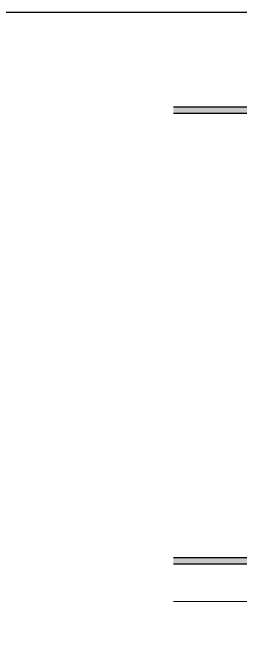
# Model space of a CAD drawing. Header units: millimetres. Extents: x 11902 to 12193, y 9935 to 10135.
# Drawn here: x 12149.52 to 12156.57, y 10055.46 to 10074.62 of the extents above; entities that cross this region are included whole.
import ezdxf

# ---------------------------------------------------------------- set-up
doc = ezdxf.new("R2010")
doc.units = ezdxf.units.MM
doc.layers.add('0-HATCH', color=7, linetype='Continuous')
doc.layers.add('01-MUROS', color=7, linetype='Continuous')
doc.layers.add('06-SOLADOS', color=252, linetype='Continuous', lineweight=25)

msp = doc.modelspace()

# ---------------------------------------------------------------- hatches: boundary and pattern name
at = {"layer": '01-MUROS'}
h = msp.add_hatch(color=253, dxfattribs=at)
h.dxf.hatch_style = 1
h.paths.add_polyline_path([(12154.494, 10057.8003), (12154.494, 10057.6003), (12157.6633, 10057.6003), (12157.6633, 10058.4003), (12157.4633, 10058.4003), (12157.4633, 10057.8003)])
h.paths.add_polyline_path([(12156.9633, 10061.7803), (12156.9633, 10062.3853), (12156.7633, 10062.3853), (12156.7633, 10061.5803), (12157.4633, 10061.5803), (12157.4633, 10060.9503), (12157.6633, 10060.9503), (12157.6633, 10061.7803)])
h.paths.add_polyline_path([(12156.7633, 10064.8503), (12156.7633, 10063.9853), (12156.9633, 10063.9853), (12156.9633, 10064.6503), (12157.6633, 10064.6503), (12157.6633, 10065.5078), (12157.4633, 10065.5078), (12157.4633, 10064.8503)])
h.paths.add_polyline_path([(12157.4633, 10068.7328), (12157.4633, 10067.3578), (12157.6633, 10067.3578), (12157.6633, 10068.0453), (12157.6633, 10068.7328)])
h.paths.add_polyline_path([(12154.494, 10071.7003), (12154.494, 10071.5003), (12157.4633, 10071.5003), (12157.4633, 10070.5828), (12157.6633, 10070.5828), (12157.6633, 10071.5003), (12157.6633, 10071.7003)])

# ---------------------------------------------------------------- linework, layer by layer
at = {"color": 3}
msp.add_lwpolyline([(12095.7292, 10024.5968), (12192.6057, 10024.5968), (12192.6057, 10074.619), (12095.7292, 10074.619)], close=True, dxfattribs=at)
at = {"layer": '0-HATCH'}
msp.add_line((12158.1633, 10057.6003), (12154.494, 10057.6003), dxfattribs=at)
at = {"layer": '01-MUROS'}
for p, q in [((12157.4633, 10071.5003), (12154.494, 10071.5003)), ((12157.4633, 10057.8003), (12154.494, 10057.8003))]:
    msp.add_line(p, q, dxfattribs=at)
msp.add_lwpolyline([(12157.6633, 10071.5003), (12157.6633, 10071.5003), (12157.6633, 10071.7003), (12154.494, 10071.7003)], dxfattribs=at)
at = {"layer": '06-SOLADOS', "lineweight": 9}
msp.add_lwpolyline([(12154.494, 10056.4503), (12164.1033, 10056.4503)], dxfattribs=at)

doc.saveas('drawing.dxf')
